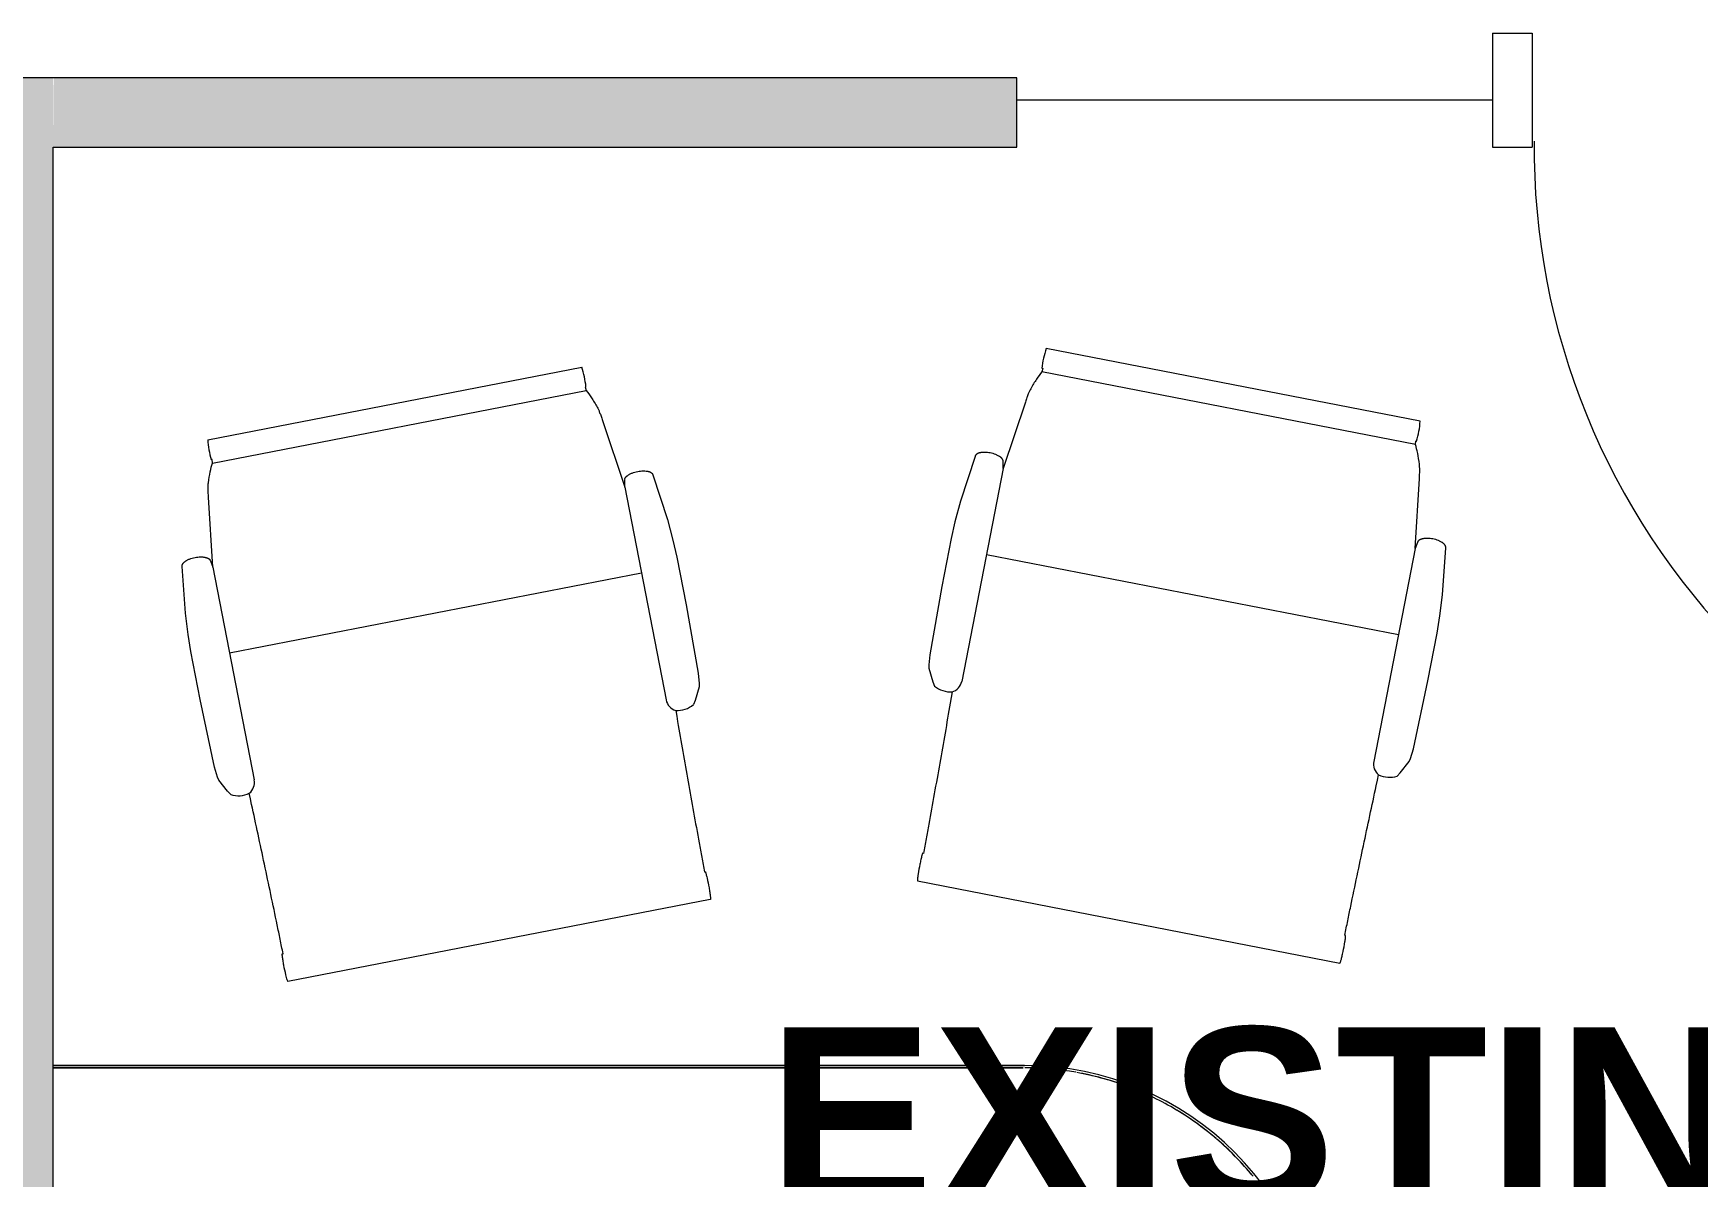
# Model space of a CAD drawing. Header units: inches. Extents: x 385 to 2249, y -1773 to -36.
# Drawn here: x 1573.7 to 1657.7, y -1623.9 to -1566.2 of the extents above; entities that cross this region are included whole.
import ezdxf

# ---------------------------------------------------------------- set-up
doc = ezdxf.new("R2010")
doc.units = ezdxf.units.IN
doc.header["$MEASUREMENT"] = 0
for name, color, linetype, lineweight in [('A-AREA-IDEN', 2, 'Continuous', 9), ('A-DOOR', 31, 'Continuous', 13), ('A-DOOR-FRAM', 31, 'Continuous', 20), ('A-GLAZ', 151, 'Continuous', 13), ('A-WALL-PATT', 111, 'Continuous', 13), ('I-FURN', 30, 'Continuous', 9), ('I-FURN-PNLS', 30, 'Continuous', 9), ('I-WALL', 2, 'Continuous', 13)]:
    doc.layers.add(name, color=color, linetype=linetype, lineweight=lineweight)
doc.styles.add('Swis721 Lt BT_B', font='', dxfattribs={"height": 9})
doc.styles.get('Swis721 Lt BT_B').set_extended_font_data('Swis721 Lt BT', bold=True)

# ---------------------------------------------------------------- blocks, each defined once
blk = doc.blocks.new('Zira Wksta 11 - Type 2-V135-Level 6 POWER _ SIGNAL')
at = {"layer": 'I-FURN-PNLS'}
for p, q in [((-51, 0), (-2, 0)), ((-51, 0), (-2, 0)), ((-2, 0), (-51, 0)), ((-50.925, 0.125), (-2, 0.125)), ((-2, 0.125), (-50.925, 0.125))]:
    blk.add_line(p, q, dxfattribs=at)
for radius, start, end in [(15, 180, 270), (15, 180, 270), (15, 180, 270), (14.875, 219.20513, 229.3523), (14.875, 219.20513, 220), (14.875, 220, 229.3523), (14.875, 229.46559, 239.55839), (14.875, 229.46559, 230), (14.875, 230, 239.55839), (14.875, 239.63545, 249.7026), (14.875, 239.63545, 249.7026), (14.875, 249.76137, 259.815), (14.875, 249.76137, 250), (14.875, 250, 259.815), (14.875, 260, 269.91018), (14.875, 260, 269.91018)]:
    blk.add_arc((-51, 15), radius, start, end, dxfattribs=at)
blk = doc.blocks.new('HermanMiller_Collection_Eames_AluminumGroup_LoungeChairSwivel - Arms Swivel Base-5389093-Level 6 POWER _ SIGNAL')
at = {"layer": 'I-FURN'}
for p, q in [((-4.588, 12.381), (-6.939, 12.092)), ((-3.512, 12.456), (-4.588, 12.381)), ((-2.64, 12.487), (-3.512, 12.456)), ((-0.181, 12.487), (-2.64, 12.487)), ((3.319, 12.425), (-0.181, 12.487)), ((3.837, 12.38), (3.319, 12.425)), ((3.992, 12.339), (3.837, 12.38)), ((4.636, 12.01), (3.992, 12.339)), ((4.828, 11.89), (4.636, 12.01)), ((-6.607, 10.583), (-10.117, 10.124)), ((-6.939, 10.645), (-6.607, 10.583)), ((-6.607, 10.583), (4.329, 10.583)), ((-2.191, -10.583), (-2.191, 10.583)), ((13.215, 10.864), (13.215, 10.828)), ((14.637, -10.851), (14.637, 10.851)), ((-12.962, 9.609), (-12.962, -9.609)), ((-11.947, 9.586), (-11.947, 9.626)), ((-11.764, 9.602), (-11.947, 9.586)), ((-11.764, 9.602), (-11.764, -9.602)), ((-11.947, -9.626), (-11.947, -9.587)), ((-11.947, -9.587), (-11.764, -9.602)), ((-10.117, -10.124), (-6.607, -10.583)), ((-6.607, -10.583), (-6.939, -10.645)), ((-6.607, -10.583), (4.329, -10.583)), ((13.215, -10.828), (13.215, -10.864)), ((-6.939, -12.092), (-4.588, -12.381)), ((-4.588, -12.381), (-3.512, -12.456)), ((-3.512, -12.456), (-2.64, -12.487)), ((-2.64, -12.487), (-0.181, -12.487)), ((-0.181, -12.487), (3.319, -12.425)), ((3.319, -12.425), (3.837, -12.38)), ((3.837, -12.38), (3.992, -12.339)), ((3.992, -12.339), (4.636, -12.01)), ((4.636, -12.01), (4.828, -11.89))]:
    blk.add_line(p, q, dxfattribs=at)
at = {"layer": 'I-FURN', "flags": 128}
for points in [[(5.516, 10.945), (5.229, 10.951), (4.942, 10.957)], [(4.942, -10.957), (5.229, -10.951), (5.516, -10.945)]]:
    blk.add_lwpolyline(points, dxfattribs=at)
at = {"layer": 'I-FURN'}
for centre, radius, start, end in [((3.679, 11.276), 1.303, 345.83474, 28.12554), ((4.329, 11.273), 0.69, 270, 332.75021), ((-12.379, 5.303), 4.345, 84.29357, 97.70643), ((-12.379, -5.303), 4.345, 262.29357, 275.70643), ((4.329, -11.273), 0.69, 27.24979, 90), ((3.679, -11.276), 1.303, 331.87446, 14.16526)]:
    blk.add_arc(centre, radius, start, end, dxfattribs=at)
for points, knots in [([(-6.939, 12.092), (-6.951, 12.092), (-6.968, 12.09), (-6.989, 12.084), (-7.005, 12.078), (-7.02, 12.07), (-7.034, 12.061), (-7.046, 12.052), (-7.055, 12.045), (-7.061, 12.039), (-7.068, 12.033), (-7.076, 12.024), (-7.086, 12.013), (-7.097, 11.999), (-7.108, 11.985), (-7.118, 11.97), (-7.127, 11.956), (-7.136, 11.941), (-7.147, 11.921), (-7.159, 11.895), (-7.178, 11.853), (-7.206, 11.773), (-7.234, 11.661), (-7.253, 11.517), (-7.259, 11.373), (-7.253, 11.23), (-7.238, 11.113), (-7.217, 11.018), (-7.199, 10.952), (-7.182, 10.903), (-7.169, 10.87), (-7.158, 10.846), (-7.149, 10.826), (-7.141, 10.811), (-7.133, 10.796), (-7.124, 10.781), (-7.114, 10.766), (-7.107, 10.755), (-7.099, 10.744), (-7.088, 10.73), (-7.076, 10.716), (-7.065, 10.705), (-7.059, 10.699), (-7.049, 10.69), (-7.034, 10.678), (-7.017, 10.667), (-7.002, 10.66), (-6.987, 10.653), (-6.965, 10.647), (-6.948, 10.645), (-6.939, 10.645)], [0, 0, 0, 0, 0.020833, 0.03125, 0.041667, 0.052083, 0.0625, 0.072917, 0.078125, 0.083333, 0.088542, 0.09375, 0.104167, 0.114583, 0.125, 0.135417, 0.145833, 0.15625, 0.166667, 0.1875, 0.208333, 0.25, 0.333333, 0.416667, 0.5, 0.583333, 0.666667, 0.708333, 0.75, 0.78125, 0.796875, 0.8125, 0.828125, 0.835938, 0.84375, 0.859375, 0.867188, 0.875, 0.882812, 0.890625, 0.90625, 0.914062, 0.917969, 0.921875, 0.9375, 0.953125, 0.957031, 0.96875, 0.984375, 1, 1, 1, 1]), ([(13.342, 10.885), (13.322, 10.883), (13.295, 10.881), (13.266, 10.878), (13.248, 10.875), (13.233, 10.873), (13.22, 10.869), (13.215, 10.866), (13.215, 10.864)], [0, 0, 0, 0, 0.25, 0.375, 0.5, 0.625, 0.75, 1, 1, 1, 1]), ([(14.637, 10.851), (14.637, 10.854), (14.63, 10.859), (14.597, 10.867), (14.545, 10.875), (14.473, 10.882), (14.384, 10.888), (14.247, 10.894), (13.967, 10.902), (13.609, 10.899), (13.402, 10.889), (13.342, 10.885)], [0, 0, 0, 0, 0.071429, 0.142857, 0.214286, 0.285714, 0.357143, 0.428571, 0.571429, 0.857143, 1, 1, 1, 1]), ([(-6.939, -10.645), (-6.951, -10.645), (-6.968, -10.648), (-6.989, -10.654), (-7.004, -10.66), (-7.019, -10.668), (-7.034, -10.678), (-7.045, -10.687), (-7.054, -10.695), (-7.06, -10.701), (-7.067, -10.707), (-7.075, -10.715), (-7.085, -10.727), (-7.096, -10.741), (-7.107, -10.755), (-7.117, -10.77), (-7.126, -10.784), (-7.135, -10.8), (-7.146, -10.82), (-7.158, -10.846), (-7.177, -10.889), (-7.197, -10.946), (-7.217, -11.018), (-7.238, -11.113), (-7.259, -11.276), (-7.26, -11.469), (-7.234, -11.661), (-7.208, -11.768), (-7.183, -11.839), (-7.17, -11.871), (-7.159, -11.895), (-7.15, -11.914), (-7.142, -11.929), (-7.134, -11.945), (-7.125, -11.959), (-7.116, -11.974), (-7.108, -11.985), (-7.1, -11.995), (-7.089, -12.01), (-7.077, -12.023), (-7.066, -12.034), (-7.06, -12.04), (-7.05, -12.049), (-7.034, -12.061), (-7.018, -12.071), (-7.003, -12.079), (-6.987, -12.085), (-6.965, -12.09), (-6.948, -12.092), (-6.939, -12.092)], [0, 0, 0, 0, 0.020833, 0.03125, 0.041667, 0.052083, 0.0625, 0.072917, 0.078125, 0.083333, 0.088542, 0.09375, 0.104167, 0.114583, 0.125, 0.135417, 0.145833, 0.15625, 0.166667, 0.1875, 0.208333, 0.25, 0.291667, 0.333333, 0.416667, 0.583333, 0.666667, 0.75, 0.78125, 0.796875, 0.8125, 0.828125, 0.835938, 0.84375, 0.859375, 0.867188, 0.875, 0.882812, 0.890625, 0.90625, 0.914062, 0.917969, 0.921875, 0.9375, 0.953125, 0.957031, 0.96875, 0.984375, 1, 1, 1, 1]), ([(13.215, -10.864), (13.215, -10.866), (13.22, -10.869), (13.233, -10.873), (13.248, -10.875), (13.266, -10.878), (13.295, -10.881), (13.322, -10.883), (13.342, -10.885)], [0, 0, 0, 0, 0.25, 0.375, 0.5, 0.625, 0.75, 1, 1, 1, 1]), ([(13.342, -10.885), (13.402, -10.889), (13.54, -10.895), (13.871, -10.902), (14.266, -10.896), (14.525, -10.879), (14.621, -10.863), (14.637, -10.855), (14.637, -10.851)], [0, 0, 0, 0, 0.142857, 0.285714, 0.571429, 0.785714, 0.892857, 1, 1, 1, 1])]:
    blk.add_open_spline(points, degree=3, knots=knots, dxfattribs=at)
for points in [[(11.726, 10.84), (10.677, 10.854), (8.592, 10.886), (6.536, 10.924), (5.516, 10.945)], [(-10.117, 10.124), (-10.199, 10.114), (-10.352, 10.092), (-10.547, 10.058), (-10.707, 10.024), (-10.79, 10.001), (-10.825, 9.989)], [(13.215, 10.828), (12.965, 10.828), (12.466, 10.831), (11.972, 10.837), (11.726, 10.84)], [(-10.825, 9.989), (-11.018, 9.925), (-11.366, 9.796), (-11.643, 9.667), (-11.764, 9.602)], [(-11.764, -9.602), (-11.643, -9.667), (-11.366, -9.796), (-11.018, -9.925), (-10.825, -9.989)], [(-10.825, -9.989), (-10.79, -10.001), (-10.707, -10.024), (-10.547, -10.058), (-10.352, -10.092), (-10.199, -10.114), (-10.117, -10.124)], [(5.516, -10.945), (6.536, -10.924), (8.592, -10.886), (10.677, -10.854), (11.726, -10.84)], [(11.726, -10.84), (11.972, -10.837), (12.466, -10.831), (12.965, -10.828), (13.215, -10.828)]]:
    blk.add_open_spline(points, degree=3, dxfattribs=at)
blk = doc.blocks.new('HermanMiller_Collection_Eames_AluminumGroup_LoungeChairSwivel - Arms Swivel Base-5394431-Level 6 POWER _ SIGNAL')
at = {"layer": 'I-FURN'}
for p, q in [((-6.939, 12.092), (-4.588, 12.381)), ((-4.588, 12.381), (-3.512, 12.456)), ((-3.512, 12.456), (-2.64, 12.487)), ((-2.64, 12.487), (-0.181, 12.487)), ((-0.181, 12.487), (3.319, 12.425)), ((3.319, 12.425), (3.837, 12.38)), ((3.837, 12.38), (3.992, 12.339)), ((3.992, 12.339), (4.636, 12.01)), ((4.636, 12.01), (4.828, 11.89)), ((-10.117, 10.124), (-6.607, 10.583)), ((-6.607, 10.583), (-6.939, 10.645)), ((-6.607, 10.583), (4.329, 10.583)), ((-2.191, 10.583), (-2.191, -10.583)), ((13.215, 10.828), (13.215, 10.864)), ((14.637, 10.851), (14.637, -10.851)), ((-12.962, -9.609), (-12.962, 9.609)), ((-11.947, 9.626), (-11.947, 9.587)), ((-11.947, 9.587), (-11.764, 9.602)), ((-11.764, -9.602), (-11.764, 9.602)), ((-11.947, -9.586), (-11.947, -9.626)), ((-11.764, -9.602), (-11.947, -9.586)), ((-6.607, -10.583), (-10.117, -10.124)), ((-6.939, -10.645), (-6.607, -10.583)), ((-6.607, -10.583), (4.329, -10.583)), ((13.215, -10.864), (13.215, -10.828)), ((-4.588, -12.381), (-6.939, -12.092)), ((-3.512, -12.456), (-4.588, -12.381)), ((-2.64, -12.487), (-3.512, -12.456)), ((-0.181, -12.487), (-2.64, -12.487)), ((3.319, -12.425), (-0.181, -12.487)), ((3.837, -12.38), (3.319, -12.425)), ((3.992, -12.339), (3.837, -12.38)), ((4.636, -12.01), (3.992, -12.339)), ((4.828, -11.89), (4.636, -12.01))]:
    blk.add_line(p, q, dxfattribs=at)
at = {"layer": 'I-FURN', "flags": 128}
for points in [[(4.942, 10.957), (5.229, 10.951), (5.516, 10.945)], [(5.516, -10.945), (5.229, -10.951), (4.942, -10.957)]]:
    blk.add_lwpolyline(points, dxfattribs=at)
at = {"layer": 'I-FURN'}
for centre, radius, start, end in [((3.679, 11.276), 1.303, 345.83474, 28.12554), ((4.329, 11.273), 0.69, 270, 332.75021), ((-12.379, 5.303), 4.345, 84.29357, 97.70643), ((-12.379, -5.303), 4.345, 262.29357, 275.70643), ((4.329, -11.273), 0.69, 27.24979, 90), ((3.679, -11.276), 1.303, 331.87446, 14.16526)]:
    blk.add_arc(centre, radius, start, end, dxfattribs=at)
for points, knots in [([(-6.939, 10.645), (-6.948, 10.645), (-6.965, 10.647), (-6.987, 10.653), (-7.002, 10.66), (-7.017, 10.667), (-7.034, 10.678), (-7.049, 10.69), (-7.059, 10.699), (-7.065, 10.705), (-7.076, 10.716), (-7.088, 10.73), (-7.099, 10.744), (-7.107, 10.755), (-7.114, 10.766), (-7.124, 10.781), (-7.133, 10.796), (-7.141, 10.811), (-7.149, 10.826), (-7.158, 10.846), (-7.169, 10.87), (-7.182, 10.903), (-7.199, 10.952), (-7.217, 11.018), (-7.238, 11.113), (-7.253, 11.23), (-7.259, 11.373), (-7.253, 11.517), (-7.234, 11.661), (-7.206, 11.773), (-7.178, 11.853), (-7.159, 11.895), (-7.147, 11.921), (-7.136, 11.941), (-7.127, 11.956), (-7.118, 11.97), (-7.108, 11.985), (-7.097, 11.999), (-7.086, 12.013), (-7.076, 12.024), (-7.068, 12.033), (-7.061, 12.039), (-7.055, 12.045), (-7.046, 12.052), (-7.034, 12.061), (-7.02, 12.07), (-7.005, 12.078), (-6.989, 12.084), (-6.968, 12.09), (-6.951, 12.092), (-6.939, 12.092)], [-1, -1, -1, -1, -0.984375, -0.96875, -0.957031, -0.953125, -0.9375, -0.921875, -0.917969, -0.914062, -0.90625, -0.890625, -0.882812, -0.875, -0.867188, -0.859375, -0.84375, -0.835938, -0.828125, -0.8125, -0.796875, -0.78125, -0.75, -0.708333, -0.666667, -0.583333, -0.5, -0.416667, -0.333333, -0.25, -0.208333, -0.1875, -0.166667, -0.15625, -0.145833, -0.135417, -0.125, -0.114583, -0.104167, -0.09375, -0.088542, -0.083333, -0.078125, -0.072917, -0.0625, -0.052083, -0.041667, -0.03125, -0.020833, 0, 0, 0, 0]), ([(13.215, 10.864), (13.215, 10.866), (13.22, 10.869), (13.233, 10.873), (13.248, 10.875), (13.266, 10.878), (13.295, 10.881), (13.322, 10.883), (13.342, 10.885)], [-1, -1, -1, -1, -0.75, -0.625, -0.5, -0.375, -0.25, 0, 0, 0, 0]), ([(13.342, 10.885), (13.402, 10.889), (13.609, 10.899), (13.967, 10.902), (14.247, 10.894), (14.384, 10.888), (14.473, 10.882), (14.545, 10.875), (14.597, 10.867), (14.63, 10.859), (14.637, 10.854), (14.637, 10.851)], [-1, -1, -1, -1, -0.857143, -0.571429, -0.428571, -0.357143, -0.285714, -0.214286, -0.142857, -0.071429, 0, 0, 0, 0]), ([(-6.939, -12.092), (-6.948, -12.092), (-6.965, -12.09), (-6.987, -12.085), (-7.003, -12.079), (-7.018, -12.071), (-7.034, -12.061), (-7.05, -12.049), (-7.06, -12.04), (-7.066, -12.034), (-7.077, -12.023), (-7.089, -12.01), (-7.1, -11.995), (-7.108, -11.985), (-7.116, -11.974), (-7.125, -11.959), (-7.134, -11.945), (-7.142, -11.929), (-7.15, -11.914), (-7.159, -11.895), (-7.17, -11.871), (-7.183, -11.839), (-7.208, -11.768), (-7.234, -11.661), (-7.26, -11.469), (-7.259, -11.276), (-7.238, -11.113), (-7.217, -11.018), (-7.197, -10.946), (-7.177, -10.889), (-7.158, -10.846), (-7.146, -10.82), (-7.135, -10.8), (-7.126, -10.784), (-7.117, -10.77), (-7.107, -10.755), (-7.096, -10.741), (-7.085, -10.727), (-7.075, -10.715), (-7.067, -10.707), (-7.06, -10.701), (-7.054, -10.695), (-7.045, -10.687), (-7.034, -10.678), (-7.019, -10.668), (-7.004, -10.66), (-6.989, -10.654), (-6.968, -10.648), (-6.951, -10.645), (-6.939, -10.645)], [-1, -1, -1, -1, -0.984375, -0.96875, -0.957031, -0.953125, -0.9375, -0.921875, -0.917969, -0.914062, -0.90625, -0.890625, -0.882812, -0.875, -0.867188, -0.859375, -0.84375, -0.835938, -0.828125, -0.8125, -0.796875, -0.78125, -0.75, -0.666667, -0.583333, -0.416667, -0.333333, -0.291667, -0.25, -0.208333, -0.1875, -0.166667, -0.15625, -0.145833, -0.135417, -0.125, -0.114583, -0.104167, -0.09375, -0.088542, -0.083333, -0.078125, -0.072917, -0.0625, -0.052083, -0.041667, -0.03125, -0.020833, 0, 0, 0, 0]), ([(13.342, -10.885), (13.322, -10.883), (13.295, -10.881), (13.266, -10.878), (13.248, -10.875), (13.233, -10.873), (13.22, -10.869), (13.215, -10.866), (13.215, -10.864)], [-1, -1, -1, -1, -0.75, -0.625, -0.5, -0.375, -0.25, 0, 0, 0, 0]), ([(14.637, -10.851), (14.637, -10.855), (14.621, -10.863), (14.525, -10.879), (14.266, -10.896), (13.871, -10.902), (13.54, -10.895), (13.402, -10.889), (13.342, -10.885)], [-1, -1, -1, -1, -0.892857, -0.785714, -0.571429, -0.285714, -0.142857, 0, 0, 0, 0])]:
    blk.add_open_spline(points, degree=3, knots=knots, dxfattribs=at)
for points in [[(5.516, 10.945), (6.536, 10.924), (8.592, 10.886), (10.677, 10.854), (11.726, 10.84)], [(-10.825, 9.989), (-10.79, 10.001), (-10.707, 10.024), (-10.547, 10.058), (-10.352, 10.092), (-10.199, 10.114), (-10.117, 10.124)], [(11.726, 10.84), (11.972, 10.837), (12.466, 10.831), (12.965, 10.828), (13.215, 10.828)], [(-11.764, 9.602), (-11.643, 9.667), (-11.366, 9.796), (-11.018, 9.925), (-10.825, 9.989)], [(-10.825, -9.989), (-11.018, -9.925), (-11.366, -9.796), (-11.643, -9.667), (-11.764, -9.602)], [(-10.117, -10.124), (-10.199, -10.114), (-10.352, -10.092), (-10.547, -10.058), (-10.707, -10.024), (-10.79, -10.001), (-10.825, -9.989)], [(11.726, -10.84), (10.677, -10.854), (8.592, -10.886), (6.536, -10.924), (5.516, -10.945)], [(13.215, -10.828), (12.965, -10.828), (12.466, -10.831), (11.972, -10.837), (11.726, -10.84)]]:
    blk.add_open_spline(points, degree=3, dxfattribs=at)
blk = doc.blocks.new('Single Flush - OTJ_SOLIDFLUSH_ALUM-V141-Level 6 POWER _ SIGNAL')
at = {"layer": 'A-DOOR', "color": 8, "lineweight": 20}
for p, q in [((16.15625, -1.75), (17.90625, -1.75)), ((16.15625, -37.5625), (16.15625, -1.75)), ((17.90625, -1.75), (17.90625, -37.5625)), ((17.90625, -37.5625), (16.15625, -37.5625))]:
    blk.add_line(p, q, dxfattribs=at)
at = {"layer": 'A-DOOR', "lineweight": 9}
blk.add_arc((17.90625, -1.75), 35.8125, 179.5, 270, dxfattribs=at)
at = {"layer": 'A-DOOR-FRAM', "color": 8}
for p, q in [((-20, 4), (-20, -1.75)), ((-20, 4), (-18, 4)), ((-18, 4), (-18, -1.75)), ((18.000004, 4), (18.000004, -1.75)), ((18.000004, 4), (20.000004, 4)), ((20.000004, 4), (20.000004, -1.75)), ((-20, -1.75), (-18, -1.75)), ((18.000004, -1.75), (20.000004, -1.75))]:
    blk.add_line(p, q, dxfattribs=at)
blk = doc.blocks.new('Frameless opening with glazing - 24_ x 84_-5494074-Level 6 POWER _ SIGNAL')
at = {"layer": 'A-GLAZ', "color": 8, "lineweight": 20}
blk.add_line((-13.5, -0.625), (10.5, -0.625), dxfattribs=at)

msp = doc.modelspace()

# ---------------------------------------------------------------- hatches: boundary and pattern name
at = {"layer": 'A-WALL-PATT', "lineweight": 9}
h = msp.add_hatch(color=7, dxfattribs=at)
h.paths.add_polyline_path([(1565.842, -1571.947), (1574.732, -1571.947), (1574.703, -1568.447), (1565.842, -1568.447)], flags=0)
h.paths.add_polyline_path([(1454.732, -1571.947), (1505.842, -1571.947), (1505.842, -1568.447), (1446.232, -1568.447), (1446.232, -1571.947), (1451.232, -1571.947)], flags=0)
h.paths.add_polyline_path([(1328.482, -1571.947), (1386.232, -1571.947), (1386.232, -1568.447), (1328.482, -1568.447)], flags=0)
h = msp.add_hatch(color=7, dxfattribs=at)
h.paths.add_polyline_path([(1797.978, -1571.947), (1870.313, -1571.947), (1870.313, -1568.447), (1759.313, -1568.447), (1759.313, -1571.947), (1767.912, -1571.947)], flags=0)
h.paths.add_polyline_path([(1687.313, -1571.947), (1695.313, -1571.947), (1695.313, -1568.447), (1687.313, -1568.447)], flags=0)
h.paths.add_polyline_path([(1964.44, -1571.947), (1964.44, -1568.447), (1961.063, -1568.447), (1961.063, -1571.947)], flags=0)
h.paths.add_polyline_path([(1574.732, -1571.947), (1623.313, -1571.947), (1623.313, -1568.447), (1574.732, -1568.447)], flags=0)
msp.add_hatch(color=7, dxfattribs=at).paths.add_polyline_path([(1571.203, -1719.391), (1574.703, -1719.391), (1574.703, -1571.947), (1571.203, -1571.947), (1571.203, -1714.891)], flags=0)

# ---------------------------------------------------------------- linework, layer by layer
at = {"layer": 'I-WALL', "color": 8, "lineweight": 20}
for p, q in [((1623.313, -1568.447), (1565.842, -1568.447)), ((1623.313, -1571.947), (1623.313, -1568.447)), ((1574.703, -1719.391), (1574.703, -1571.947)), ((1574.703, -1571.947), (1623.313, -1571.947))]:
    msp.add_line(p, q, dxfattribs=at)

# ---------------------------------------------------------------- block references
at = {"layer": 'A-DOOR'}
msp.add_blockref('Single Flush - OTJ_SOLIDFLUSH_ALUM-V141-Level 6 POWER _ SIGNAL', (1667.313, -1570.197), dxfattribs=at)
at = {"layer": 'A-GLAZ', "rotation": 180}
msp.add_blockref('Frameless opening with glazing - 24_ x 84_-5494074-Level 6 POWER _ SIGNAL', (1633.813, -1570.197), dxfattribs=at)
at = {"layer": 'I-FURN'}
for name, p, rotation in [('HermanMiller_Collection_Eames_AluminumGroup_LoungeChairSwivel - Arms Swivel Base-5389093-Level 6 POWER _ SIGNAL', (1631.753, -1596.66), 259.0000000000004), ('HermanMiller_Collection_Eames_AluminumGroup_LoungeChairSwivel - Arms Swivel Base-5394431-Level 6 POWER _ SIGNAL', (1594.41, -1597.594), 280.9999999999996), ('Zira Wksta 11 - Type 2-V135-Level 6 POWER _ SIGNAL', (1572.703, -1618.261), 180)]:
    msp.add_blockref(name, p, dxfattribs=dict(at, rotation=rotation))

# ---------------------------------------------------------------- texts
at = {"layer": 'A-AREA-IDEN', "insert": (1610.74, -1616.348), "char_height": 9, "width": 68.175, "attachment_point": 1, "style": 'Swis721 Lt BT_B'}
msp.add_mtext('EXISTING', dxfattribs=at)

doc.saveas('drawing.dxf')
